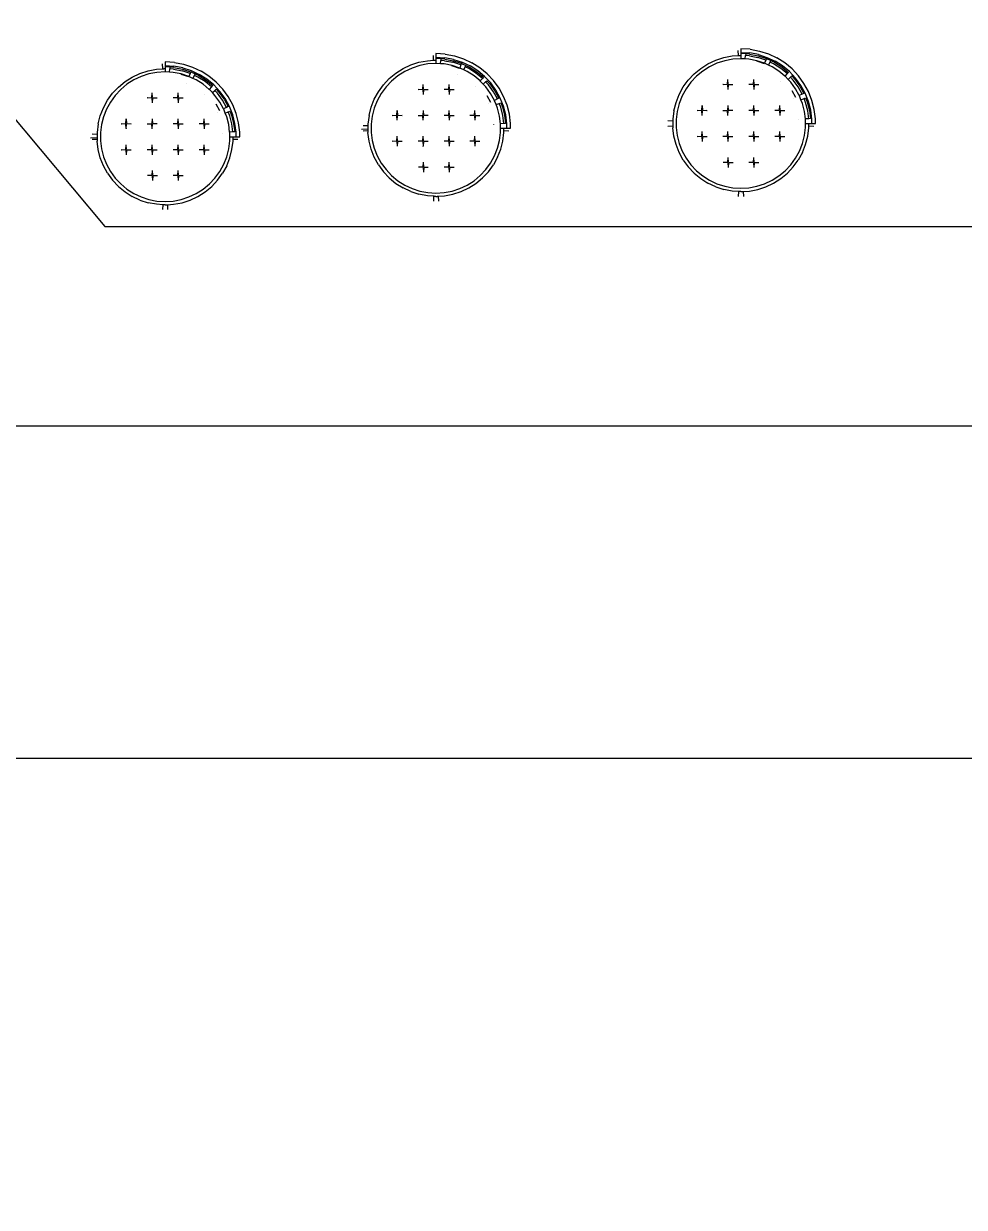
# Model space of a CAD drawing. Header units: millimetres. Extents: x -1966 to 205283, y -140015 to 7000.
# Drawn here: x 41839 to 44670, y -95842 to -92281 of the extents above; entities that cross this region are included whole.
import ezdxf

# ---------------------------------------------------------------- set-up
doc = ezdxf.new("R2010")
doc.units = ezdxf.units.MM
doc.header["$LTSCALE"] = 1000
doc.layers.add('草图平面 01', color=7, linetype='Continuous')

msp = doc.modelspace()

# ---------------------------------------------------------------- hatches: boundary and pattern name
h = msp.add_hatch()
h.set_pattern_fill('ANSI32', color=256)
h.set_pattern_definition([(45, (-49974.1287, -55012.0713), (-3.36759605, 3.36759605), []), (45, (-49971.8836, -55012.0713), (-3.36759605, 3.36759605), [])])
h.paths.add_polyline_path([(42101.7, -88491.4), (35801.7, -88491.4), (35801.7, -91391.4), (36001.7, -91391.4), (36001.7, -90891.4), (36001.7, -88691.4), (42101.7, -88691.4)])
h.paths.add_polyline_path([(35801.7, -94511.6), (35801.7, -94648.8, 0.468176), (39101.7, -99085.9), (40804, -102691.4), (41804, -102691.4), (47201.7, -102691.4), (47201.7, -102591.4), (47201.7, -102491.4), (41025.1, -102491.4), (40929.4, -102491.4), (39301.7, -99091.4), (39301.7, -98091.4), (39101.7, -98091.4), (39101.7, -98885.5, -0.465706), (35992.4, -94711.6), (38101.7, -94711.6), (38101.7, -94511.6), (35995.2, -94511.6), (36001.7, -94011.7), (36001.7, -92291.4), (35801.7, -92291.4)])
h.paths.add_polyline_path([(51051.7, -102491.4), (49201.7, -102491.4), (49201.7, -102691.4), (52001.7, -102691.4), (52001.7, -102291.4), (51801.7, -102291.4), (51801.7, -102491.4)])
h.paths.add_polyline_path([(52001.7, -88491.4), (51601.7, -88491.4), (51601.7, -88691.4), (51801.7, -88691.4), (51801.7, -88891.4), (52001.7, -88891.4)])

# ---------------------------------------------------------------- linework, layer by layer
for p, q in [((43072.5, -92391), (43072, -92376.3)), ((43073.4, -92391), (43074.5, -92390.9)), ((43074.5, -92390.9), (43075.9, -92390.8)), ((43075.9, -92390.8), (43077.5, -92390.7)), ((43077.5, -92390.7), (43079.6, -92390.6)), ((43079.6, -92370.6), (43079.6, -92381.6)), ((43107.8, -92372.4), (43079.6, -92370.6)), ((43079.6, -92381.6), (43079.6, -92385.4)), ((43079.6, -92381.6), (43106.4, -92383.3)), ((43094.2, -92386.4), (43079.6, -92385.4)), ((43079.6, -92385.4), (43079.6, -92390.6)), ((43079.6, -92390.6), (43079.6, -92400.6)), ((43094.2, -92386.4), (43093.9, -92391.5)), ((43106, -92387.1), (43094.2, -92386.4)), ((43106, -92387.1), (43131.9, -92392.1)), ((43132.8, -92388.3), (43106.4, -92383.3)), ((43107.8, -92372.4), (43135.6, -92377.7)), ((43132.8, -92388.3), (43158.4, -92396.6)), ((43135.6, -92377.7), (43162.4, -92386.4)), ((43162.4, -92386.4), (43188, -92398.4)), ((43898.3, -92401.5), (43921.6, -92390.5)), ((43921.6, -92390.5), (43946, -92382.6)), ((43946, -92382.6), (43971.3, -92377.7)), ((43972.6, -92387.7), (43948.5, -92392.2)), ((43971.3, -92377.7), (43989.9, -92376.6)), ((43997, -92386.1), (43972.6, -92387.7)), ((43989.9, -92376.6), (43989.4, -92361.9)), ((43989.9, -92376.6), (43990.1, -92376.6)), ((43990.1, -92376.6), (43990.8, -92376.5)), ((43990.8, -92376.5), (43991.9, -92376.4)), ((43991.9, -92376.4), (43993.3, -92376.4)), ((43993.3, -92376.4), (43994.9, -92376.3)), ((43994.9, -92376.3), (43997, -92376.1)), ((43997, -92356.1), (43997, -92356.3)), ((44025.2, -92357.9), (43997, -92356.1)), ((43997, -92356.3), (43997, -92367.1)), ((43997, -92367.1), (43997, -92371)), ((43997, -92367.1), (44023.9, -92368.8)), ((44011.7, -92371.9), (43997, -92371)), ((43997, -92371), (43997, -92376.1)), ((43997, -92376.1), (43997, -92386.1)), ((44010.6, -92387), (43997, -92386.1)), ((44010.6, -92387), (44011.3, -92377)), ((44021.5, -92387.7), (44010.6, -92387)), ((44011.7, -92371.9), (44011.3, -92377)), ((44022.7, -92377.7), (44011.3, -92377)), ((44023.4, -92372.6), (44011.7, -92371.9)), ((44045.5, -92392.2), (44021.5, -92387.7)), ((44022.7, -92377.7), (44048, -92382.6)), ((44023.4, -92372.6), (44049.3, -92377.6)), ((44050.3, -92373.8), (44023.9, -92368.8)), ((44025.2, -92357.9), (44053, -92363.2)), ((44072.2, -92390.4), (44048, -92382.6)), ((44049.3, -92377.6), (44074, -92385.6)), ((44050.3, -92373.8), (44075.8, -92382.1)), ((44053, -92363.2), (44079.9, -92371.9)), ((44072.2, -92390.4), (44068.5, -92399.7)), ((44074, -92385.6), (44072.2, -92390.4)), ((44074, -92385.6), (44074.4, -92385.7)), ((44074.4, -92385.7), (44087.3, -92391.8)), ((44075.8, -92382.1), (44100.1, -92393.6)), ((44079.9, -92371.9), (44105.4, -92384)), ((44129.3, -92399.1), (44105.4, -92384)), ((42189, -92430.4), (42213.5, -92422.4)), ((42213.5, -92422.4), (42238.8, -92417.6)), ((42238.8, -92417.6), (42257.4, -92416.4)), ((42264.5, -92426), (42240.1, -92427.5)), ((42257.4, -92416.4), (42256.8, -92401.7)), ((42257.4, -92416.4), (42257.6, -92416.4)), ((42257.6, -92416.4), (42258.3, -92416.4)), ((42258.3, -92416.4), (42259.4, -92416.3)), ((42259.4, -92416.3), (42260.8, -92416.2)), ((42260.8, -92416.2), (42262.3, -92416.1)), ((42262.3, -92416.1), (42264.5, -92416)), ((42264.5, -92396), (42264.5, -92407)), ((42292.7, -92397.8), (42264.5, -92396)), ((42264.5, -92407), (42264.5, -92410.8)), ((42264.5, -92407), (42291.3, -92408.6)), ((42279.1, -92411.8), (42264.5, -92410.8)), ((42264.5, -92410.8), (42264.5, -92416)), ((42264.5, -92416), (42264.5, -92426)), ((42278.1, -92426.8), (42264.5, -92426)), ((42278.1, -92426.8), (42278.8, -92416.9)), ((42279.1, -92411.8), (42278.8, -92416.9)), ((42290.2, -92417.6), (42278.8, -92416.9)), ((42290.8, -92412.5), (42279.1, -92411.8)), ((42290.2, -92417.6), (42315.5, -92422.4)), ((42290.8, -92412.5), (42316.8, -92417.4)), ((42317.7, -92413.7), (42291.3, -92408.6)), ((42292.7, -92397.8), (42320.4, -92403.1)), ((42339.6, -92430.3), (42315.5, -92422.4)), ((42316.8, -92417.4), (42341.5, -92425.5)), ((42317.7, -92413.7), (42343.3, -92422)), ((42320.4, -92403.1), (42347.3, -92411.8)), ((42341.5, -92425.5), (42339.6, -92430.3)), ((42341.5, -92425.5), (42341.9, -92425.6)), ((42341.9, -92425.6), (42354.8, -92431.7)), ((42343.3, -92422), (42367.6, -92433.4)), ((42347.3, -92411.8), (42372.9, -92423.8)), ((42396.7, -92439), (42372.9, -92423.8)), ((42959.1, -92429.7), (42980.9, -92415.9)), ((42985.7, -92424.7), (42965, -92437.8)), ((42980.9, -92415.9), (43004.1, -92405)), ((43007.8, -92414.3), (42985.7, -92424.7)), ((43004.1, -92405), (43028.6, -92397)), ((43031.1, -92406.7), (43007.8, -92414.3)), ((43028.6, -92397), (43053.9, -92392.2)), ((43055.2, -92402.1), (43031.1, -92406.7)), ((43053.9, -92392.2), (43072.5, -92391)), ((43079.6, -92400.6), (43055.2, -92402.1)), ((43072.5, -92391), (43072.7, -92391)), ((43072.7, -92391), (43073.4, -92391)), ((43093.2, -92401.4), (43079.6, -92400.6)), ((43093.2, -92401.4), (43093.9, -92391.5)), ((43104.1, -92402.1), (43093.2, -92401.4)), ((43105.3, -92392.2), (43093.9, -92391.5)), ((43128.1, -92406.7), (43104.1, -92402.1)), ((43105.3, -92392.2), (43130.6, -92397)), ((43150.9, -92415.7), (43127.7, -92408.1)), ((43151.1, -92414.2), (43128.1, -92406.7)), ((43154.7, -92404.9), (43130.6, -92397)), ((43131.9, -92392.1), (43156.6, -92400.1)), ((43154.7, -92404.9), (43151.1, -92414.2)), ((43151.4, -92414.3), (43151.1, -92414.2)), ((43163.4, -92419.9), (43151.4, -92414.3)), ((43156.6, -92400.1), (43154.7, -92404.9)), ((43156.6, -92400.1), (43157, -92400.2)), ((43157, -92400.2), (43169.9, -92406.3)), ((43158.4, -92396.6), (43182.7, -92408)), ((43163.4, -92419.9), (43167.7, -92410.9)), ((43173.6, -92424.7), (43163.4, -92419.9)), ((43167.7, -92410.9), (43169.9, -92406.3)), ((43178.4, -92415.9), (43167.7, -92410.9)), ((43169.9, -92406.3), (43180.9, -92411.4)), ((43194.2, -92437.8), (43173.6, -92424.7)), ((43200.1, -92429.7), (43178.4, -92415.9)), ((43180.9, -92411.4), (43203.1, -92425.6)), ((43205.4, -92422.4), (43182.7, -92408)), ((43211.9, -92413.6), (43188, -92398.4)), ((43203.1, -92425.6), (43222.9, -92441.9)), ((43226.1, -92439.6), (43205.4, -92422.4)), ((43233.6, -92431.6), (43211.9, -92413.6)), ((43856.7, -92431.7), (43876.5, -92415.3)), ((43882.4, -92423.4), (43863.5, -92439)), ((43876.5, -92415.3), (43898.3, -92401.5)), ((43903.1, -92410.2), (43882.4, -92423.4)), ((43925.2, -92399.8), (43903.1, -92410.2)), ((43948.5, -92392.2), (43925.2, -92399.8)), ((44068.3, -92401.2), (44045.2, -92393.7)), ((44068.5, -92399.7), (44045.5, -92392.2)), ((44062.1, -92419.4), (44062, -92419.5)), ((44068.8, -92399.8), (44068.5, -92399.7)), ((44080.8, -92405.5), (44068.8, -92399.8)), ((44080.8, -92405.5), (44085.1, -92396.5)), ((44091, -92410.2), (44080.8, -92405.5)), ((44085.1, -92396.5), (44087.3, -92391.8)), ((44095.8, -92401.5), (44085.1, -92396.5)), ((44087.3, -92391.8), (44098.3, -92397)), ((44111.6, -92423.4), (44091, -92410.2)), ((44117.5, -92415.3), (44095.8, -92401.5)), ((44098.3, -92397), (44120.5, -92411.1)), ((44122.8, -92408), (44100.1, -92393.6)), ((44130, -92438.5), (44111.6, -92423.4)), ((44136.8, -92431.2), (44117.5, -92415.3)), ((44120.5, -92411.1), (44140.3, -92427.5)), ((44143.5, -92425.1), (44122.8, -92408)), ((44151.1, -92417.1), (44129.3, -92399.1)), ((44161.9, -92444.7), (44143.5, -92425.1)), ((44170.4, -92437.7), (44151.1, -92417.1)), ((42124.2, -92471.5), (42144, -92455.1)), ((42144, -92455.1), (42165.7, -92441.3)), ((42170.6, -92450.1), (42149.9, -92463.2)), ((42165.7, -92441.3), (42189, -92430.4)), ((42192.7, -92439.7), (42170.6, -92450.1)), ((42216, -92432.1), (42192.7, -92439.7)), ((42240.1, -92427.5), (42216, -92432.1)), ((42288.9, -92427.5), (42278.1, -92426.8)), ((42313, -92432.1), (42288.9, -92427.5)), ((42335.7, -92441), (42312.6, -92433.5)), ((42336, -92439.6), (42313, -92432.1)), ((42329.5, -92459.3), (42329.5, -92459.4)), ((42339.6, -92430.3), (42336, -92439.6)), ((42336.3, -92439.7), (42336, -92439.6)), ((42348.3, -92445.3), (42336.3, -92439.7)), ((42348.3, -92445.3), (42352.6, -92436.3)), ((42358.4, -92450.1), (42348.3, -92445.3)), ((42352.6, -92436.3), (42354.8, -92431.7)), ((42363.3, -92441.3), (42352.6, -92436.3)), ((42354.8, -92431.7), (42365.7, -92436.8)), ((42379.1, -92463.2), (42358.4, -92450.1)), ((42385, -92455.1), (42363.3, -92441.3)), ((42365.7, -92436.8), (42388, -92451)), ((42390.3, -92447.8), (42367.6, -92433.4)), ((42404.3, -92471.1), (42385, -92455.1)), ((42388, -92451), (42407.8, -92467.3)), ((42411, -92465), (42390.3, -92447.8)), ((42418.5, -92457), (42396.7, -92439)), ((42437.9, -92477.6), (42418.5, -92457)), ((42921.7, -92464.9), (42939.3, -92446.2)), ((42946.1, -92453.4), (42929.4, -92471.3)), ((42939.3, -92446.2), (42959.1, -92429.7)), ((42965, -92437.8), (42946.1, -92453.4)), ((43144.7, -92433.9), (43144.6, -92434)), ((43212.6, -92453), (43194.2, -92437.8)), ((43219.4, -92445.7), (43200.1, -92429.7)), ((43219.4, -92445.7), (43212.6, -92453)), ((43213.1, -92453.4), (43212.6, -92453)), ((43221.9, -92462.9), (43213.1, -92453.4)), ((43222.9, -92441.9), (43219.4, -92445.7)), ((43221.9, -92462.9), (43229.2, -92456.1)), ((43244.5, -92459.2), (43226.1, -92439.6)), ((43229.2, -92456.1), (43233, -92452.6)), ((43237.6, -92464.9), (43229.2, -92456.1)), ((43233, -92452.6), (43241.5, -92461.6)), ((43253, -92452.2), (43233.6, -92431.6)), ((43241.5, -92461.6), (43257, -92483)), ((43260.3, -92480.9), (43244.5, -92459.2)), ((43269.6, -92475), (43253, -92452.2)), ((43823.9, -92471.3), (43839.1, -92450.4)), ((43846.8, -92456.8), (43832.4, -92476.6)), ((43839.1, -92450.4), (43856.7, -92431.7)), ((43863.5, -92439), (43846.8, -92456.8)), ((43957.4, -92463.1), (43958.4, -92449.5)), ((43958.4, -92449.5), (43958.4, -92449.1)), ((43959.4, -92463.1), (43958.4, -92449.5)), ((44035.4, -92463.1), (44036.4, -92449.5)), ((44036.4, -92449.5), (44036.4, -92449.1)), ((44037.4, -92463.1), (44036.4, -92449.5)), ((44116.8, -92454.5), (44116.7, -92454.6)), ((44136.8, -92431.2), (44130, -92438.5)), ((44130.5, -92439), (44130, -92438.5)), ((44139.4, -92448.4), (44130.5, -92439)), ((44140.3, -92427.5), (44136.8, -92431.2)), ((44139.4, -92448.4), (44146.7, -92441.6)), ((44147.3, -92456.8), (44139.4, -92448.4)), ((44146.7, -92441.6), (44150.4, -92438.1)), ((44155, -92450.4), (44146.7, -92441.6)), ((44161.7, -92476.6), (44147.3, -92456.8)), ((44150.4, -92438.1), (44158.9, -92447.2)), ((44170.1, -92471.3), (44155, -92450.4)), ((44158.9, -92447.2), (44174.5, -92468.5)), ((44177.7, -92466.4), (44161.9, -92444.7)), ((44187, -92460.6), (44170.4, -92437.7)), ((44200.6, -92485.3), (44187, -92460.6)), ((42091.4, -92511.1), (42106.5, -92490.3)), ((42114.2, -92496.7), (42099.9, -92516.5)), ((42106.5, -92490.3), (42124.2, -92471.5)), ((42131, -92478.8), (42114.2, -92496.7)), ((42149.9, -92463.2), (42131, -92478.8)), ((42224.9, -92503), (42225.9, -92489.3)), ((42225.9, -92489.3), (42225.9, -92489)), ((42226.9, -92503), (42225.9, -92489.3)), ((42302.9, -92503), (42303.9, -92489.3)), ((42303.9, -92489.3), (42303.9, -92489)), ((42304.9, -92503), (42303.9, -92489.3)), ((42397.5, -92478.4), (42379.1, -92463.2)), ((42384.2, -92494.4), (42384.2, -92494.4)), ((42404.3, -92471.1), (42397.5, -92478.4)), ((42398, -92478.8), (42397.5, -92478.4)), ((42406.8, -92488.3), (42398, -92478.8)), ((42407.8, -92467.3), (42404.3, -92471.1)), ((42406.8, -92488.3), (42414.1, -92481.4)), ((42414.7, -92496.7), (42406.8, -92488.3)), ((42429.4, -92484.6), (42411, -92465)), ((42414.1, -92481.4), (42417.9, -92477.9)), ((42422.4, -92490.3), (42414.1, -92481.4)), ((42429.1, -92516.5), (42414.7, -92496.7)), ((42417.9, -92477.9), (42426.4, -92487)), ((42437.6, -92511.1), (42422.4, -92490.3)), ((42426.4, -92487), (42441.9, -92508.4)), ((42445.2, -92506.3), (42429.4, -92484.6)), ((42454.5, -92500.4), (42437.9, -92477.6)), ((42894.1, -92508.3), (42906.5, -92485.7)), ((42915, -92491.1), (42903.2, -92512.6)), ((42906.5, -92485.7), (42921.7, -92464.9)), ((42929.4, -92471.3), (42915, -92491.1)), ((43026.3, -92478.6), (43026, -92478.6)), ((43026.3, -92478.6), (43040, -92477.6)), ((43040, -92479.6), (43026.3, -92478.6)), ((43040, -92477.6), (43041, -92463.9)), ((43040, -92479.6), (43041, -92493.6)), ((43041, -92463.9), (43041, -92463.6)), ((43042, -92477.6), (43041, -92463.9)), ((43042, -92479.6), (43041, -92493.6)), ((43042, -92477.6), (43055.7, -92478.6)), ((43042, -92479.6), (43055.7, -92478.6)), ((43055.7, -92478.6), (43056, -92478.6)), ((43104.3, -92478.6), (43104, -92478.6)), ((43118, -92477.6), (43104.3, -92478.6)), ((43118, -92479.6), (43104.3, -92478.6)), ((43118, -92477.6), (43119, -92463.9)), ((43118, -92479.6), (43119, -92493.2)), ((43119, -92463.9), (43119, -92463.6)), ((43120, -92477.6), (43119, -92463.9)), ((43120, -92479.6), (43119, -92493.2)), ((43119, -92493.2), (43119, -92493.6)), ((43120, -92477.6), (43133.7, -92478.6)), ((43120, -92479.6), (43133.7, -92478.6)), ((43133.7, -92478.6), (43134, -92478.6)), ((43199.4, -92469), (43199.3, -92469)), ((43229.9, -92471.3), (43221.9, -92462.9)), ((43244.3, -92491.1), (43229.9, -92471.3)), ((43244.8, -92517.8), (43233.8, -92497.7)), ((43252.7, -92485.7), (43237.6, -92464.9)), ((43255.6, -92511.7), (43244.3, -92491.1)), ((43264.6, -92507.4), (43252.7, -92485.7)), ((43257, -92483), (43269.2, -92505.2)), ((43273.3, -92504.5), (43260.3, -92480.9)), ((43283.2, -92499.8), (43269.6, -92475)), ((43802.1, -92517.8), (43811.5, -92493.8)), ((43811.5, -92493.8), (43823.9, -92471.3)), ((43832.4, -92476.6), (43820.6, -92498.1)), ((43943.8, -92464.1), (43943.4, -92464.1)), ((43943.8, -92464.1), (43957.4, -92463.1)), ((43957.4, -92465.1), (43943.8, -92464.1)), ((43957.4, -92465.1), (43958.4, -92479.1)), ((43959.4, -92465.1), (43958.4, -92479.1)), ((43959.4, -92463.1), (43973.1, -92464.1)), ((43959.4, -92465.1), (43973.1, -92464.1)), ((43973.1, -92464.1), (43973.4, -92464.1)), ((44021.8, -92464.1), (44021.4, -92464.1)), ((44035.4, -92463.1), (44021.8, -92464.1)), ((44035.4, -92465.1), (44021.8, -92464.1)), ((44035.4, -92465.1), (44036.4, -92478.8)), ((44037.4, -92465.1), (44036.4, -92478.8)), ((44036.4, -92478.8), (44036.4, -92479.1)), ((44037.4, -92463.1), (44051.1, -92464.1)), ((44037.4, -92465.1), (44051.1, -92464.1)), ((44051.1, -92464.1), (44051.4, -92464.1)), ((44162.3, -92503.4), (44151.2, -92483.3)), ((44173, -92497.2), (44161.7, -92476.6)), ((44182, -92492.9), (44170.1, -92471.3)), ((44182, -92492.9), (44173, -92497.2)), ((44173.5, -92498.1), (44173, -92497.2)), ((44174.5, -92468.5), (44186.6, -92490.7)), ((44190.7, -92490), (44177.7, -92466.4)), ((44186.6, -92490.7), (44182, -92492.9)), ((44200.6, -92515), (44190.7, -92490)), ((44211, -92511.6), (44200.6, -92485.3)), ((42079, -92533.7), (42091.4, -92511.1)), ((42099.9, -92516.5), (42088.1, -92538)), ((42211.2, -92504), (42210.9, -92504)), ((42211.2, -92504), (42224.9, -92503)), ((42224.9, -92505), (42211.2, -92504)), ((42224.9, -92505), (42225.9, -92519)), ((42226.9, -92505), (42225.9, -92519)), ((42226.9, -92503), (42240.5, -92504)), ((42226.9, -92505), (42240.5, -92504)), ((42240.5, -92504), (42240.9, -92504)), ((42289.2, -92504), (42288.9, -92504)), ((42302.9, -92503), (42289.2, -92504)), ((42302.9, -92505), (42289.2, -92504)), ((42302.9, -92505), (42303.9, -92518.6)), ((42304.9, -92505), (42303.9, -92518.6)), ((42303.9, -92518.6), (42303.9, -92519)), ((42304.9, -92503), (42318.5, -92504)), ((42304.9, -92505), (42318.5, -92504)), ((42318.5, -92504), (42318.9, -92504)), ((42429.7, -92543.2), (42418.7, -92523.1)), ((42440.4, -92537.1), (42429.1, -92516.5)), ((42449.5, -92532.8), (42437.6, -92511.1)), ((42449.5, -92532.8), (42440.4, -92537.1)), ((42441.9, -92508.4), (42454.1, -92530.5)), ((42458.1, -92529.9), (42445.2, -92506.3)), ((42454.1, -92530.5), (42449.5, -92532.8)), ((42468.1, -92525.2), (42454.5, -92500.4)), ((42468, -92554.8), (42458.1, -92529.9)), ((42478.5, -92551.5), (42468.1, -92525.2)), ((42878.2, -92557.2), (42884.6, -92532.2)), ((42884.6, -92532.2), (42894.1, -92508.3)), ((42903.2, -92512.6), (42894.2, -92535.3)), ((43237.4, -92521.7), (43237.4, -92521.7)), ((43264.6, -92507.4), (43255.6, -92511.7)), ((43256.1, -92512.6), (43255.6, -92511.7)), ((43260.7, -92524.3), (43256.1, -92512.6)), ((43260.7, -92524.3), (43270, -92520.6)), ((43265.1, -92535.3), (43260.7, -92524.3)), ((43269.2, -92505.2), (43264.6, -92507.4)), ((43270, -92520.6), (43274.7, -92518.7)), ((43274.6, -92532.2), (43270, -92520.6)), ((43283.2, -92529.5), (43273.3, -92504.5)), ((43281, -92557.2), (43274.6, -92532.2)), ((43274.7, -92518.7), (43279.5, -92530.7)), ((43279.5, -92530.7), (43286, -92556.2)), ((43293.6, -92526.1), (43283.2, -92499.8)), ((43289.8, -92555.5), (43283.2, -92529.5)), ((43300.6, -92553.4), (43293.6, -92526.1)), ((43795.7, -92542.7), (43802.1, -92517.8)), ((43811.6, -92520.9), (43805.5, -92544.6)), ((43820.6, -92498.1), (43811.6, -92520.9)), ((43879.4, -92541.1), (43880.4, -92527.5)), ((43880.4, -92527.1), (43880.4, -92527.5)), ((43880.4, -92527.5), (43881.4, -92541.1)), ((43958.4, -92527.5), (43957.4, -92541.1)), ((43958.4, -92527.5), (43958.4, -92527.1)), ((43958.4, -92527.5), (43959.4, -92541.1)), ((44035.4, -92541.1), (44036.4, -92527.5)), ((44036.4, -92527.5), (44036.4, -92527.1)), ((44037.4, -92541.1), (44036.4, -92527.5)), ((44113.4, -92541.1), (44114.4, -92527.5)), ((44114.4, -92527.5), (44114.4, -92527.1)), ((44115.4, -92541.1), (44114.4, -92527.5)), ((44154.8, -92507.2), (44154.8, -92507.2)), ((44178.1, -92509.8), (44173.5, -92498.1)), ((44178.1, -92509.8), (44187.4, -92506.1)), ((44182.5, -92520.9), (44178.1, -92509.8)), ((44188.6, -92544.6), (44182.5, -92520.9)), ((44187.4, -92506.1), (44192.2, -92504.3)), ((44192, -92517.8), (44187.4, -92506.1)), ((44198.4, -92542.7), (44192, -92517.8)), ((44192.2, -92504.3), (44196.9, -92516.2)), ((44196.9, -92516.2), (44203.4, -92541.7)), ((44207.3, -92541), (44200.6, -92515)), ((44218, -92539), (44211, -92511.6)), ((42063.1, -92582.6), (42069.5, -92557.6)), ((42069.5, -92557.6), (42079, -92533.7)), ((42079, -92560.7), (42072.9, -92584.4)), ((42088.1, -92538), (42079, -92560.7)), ((42146.9, -92581), (42147.9, -92567.3)), ((42147.9, -92567), (42147.9, -92567.3)), ((42147.9, -92567.3), (42148.9, -92581)), ((42225.9, -92567.3), (42224.9, -92581)), ((42225.9, -92567.3), (42225.9, -92567)), ((42225.9, -92567.3), (42226.9, -92581)), ((42302.9, -92581), (42303.9, -92567.3)), ((42303.9, -92567.3), (42303.9, -92567)), ((42304.9, -92581), (42303.9, -92567.3)), ((42380.9, -92581), (42381.9, -92567.3)), ((42381.9, -92567.3), (42381.9, -92567)), ((42382.9, -92581), (42381.9, -92567.3)), ((42422.3, -92547), (42422.2, -92547.1)), ((42440.9, -92538), (42440.4, -92537.1)), ((42445.6, -92549.7), (42440.9, -92538)), ((42445.6, -92549.7), (42454.9, -92546)), ((42450, -92560.7), (42445.6, -92549.7)), ((42456, -92584.4), (42450, -92560.7)), ((42454.9, -92546), (42459.6, -92544.1)), ((42459.5, -92557.6), (42454.9, -92546)), ((42465.9, -92582.6), (42459.5, -92557.6)), ((42459.6, -92544.1), (42464.4, -92556)), ((42464.4, -92556), (42470.9, -92581.6)), ((42474.7, -92580.9), (42468, -92554.8)), ((42485.5, -92578.8), (42478.5, -92551.5)), ((42878.2, -92557.2), (42875, -92582.7)), ((42888.1, -92559.1), (42885, -92583.3)), ((42894.2, -92535.3), (42888.1, -92559.1)), ((42948, -92556.6), (42948.3, -92556.6)), ((42948.3, -92556.6), (42962, -92555.6)), ((42962, -92557.6), (42948.3, -92556.6)), ((42962, -92555.6), (42963, -92541.9)), ((42963, -92571.2), (42962, -92557.6)), ((42963, -92541.6), (42963, -92541.9)), ((42963, -92541.9), (42964, -92555.6)), ((42963, -92571.2), (42964, -92557.6)), ((42964, -92555.6), (42977.7, -92556.6)), ((42977.7, -92556.6), (42964, -92557.6)), ((42977.7, -92556.6), (42978, -92556.6)), ((43026, -92556.6), (43026.3, -92556.6)), ((43026.3, -92556.6), (43040, -92555.6)), ((43026.3, -92556.6), (43040, -92557.6)), ((43041, -92541.9), (43040, -92555.6)), ((43041, -92571.2), (43040, -92557.6)), ((43041, -92541.9), (43041, -92541.6)), ((43041, -92541.9), (43042, -92555.6)), ((43041, -92571.2), (43042, -92557.6)), ((43055.7, -92556.6), (43042, -92555.6)), ((43055.7, -92556.6), (43042, -92557.6)), ((43056, -92556.6), (43055.7, -92556.6)), ((43104.3, -92556.6), (43104, -92556.6)), ((43118, -92555.6), (43104.3, -92556.6)), ((43118, -92557.6), (43104.3, -92556.6)), ((43118, -92555.6), (43119, -92541.9)), ((43118, -92557.6), (43119, -92571.2)), ((43119, -92541.9), (43119, -92541.6)), ((43120, -92555.6), (43119, -92541.9)), ((43120, -92557.6), (43119, -92571.2)), ((43120, -92555.6), (43133.7, -92556.6)), ((43120, -92557.6), (43133.7, -92556.6)), ((43133.7, -92556.6), (43134, -92556.6)), ((43182.3, -92556.6), (43182, -92556.6)), ((43196, -92555.6), (43182.3, -92556.6)), ((43196, -92557.6), (43182.3, -92556.6)), ((43196, -92555.6), (43197, -92541.9)), ((43196, -92557.6), (43197, -92571.2)), ((43197, -92541.9), (43197, -92541.6)), ((43198, -92555.6), (43197, -92541.9)), ((43198, -92557.6), (43197, -92571.2)), ((43198, -92555.6), (43211.7, -92556.6)), ((43198, -92557.6), (43211.7, -92556.6)), ((43211.7, -92556.6), (43212, -92556.6)), ((43271.2, -92559.1), (43265.1, -92535.3)), ((43274.1, -92582), (43271.2, -92559.1)), ((43284, -92581.3), (43281, -92557.2)), ((43286, -92556.2), (43289.2, -92580.9)), ((43293.2, -92582.2), (43289.8, -92555.5)), ((43304.2, -92581.5), (43300.6, -92553.4)), ((43795.7, -92542.7), (43792.4, -92568.2)), ((43792.4, -92568.2), (43792.4, -92574)), ((43805.5, -92544.6), (43802.4, -92568.9)), ((43802.4, -92568.9), (43802.4, -92593.4)), ((43865.4, -92542.1), (43865.8, -92542.1)), ((43865.8, -92542.1), (43879.4, -92541.1)), ((43879.4, -92543.1), (43865.8, -92542.1)), ((43880.4, -92556.8), (43879.4, -92543.1)), ((43880.4, -92556.8), (43881.4, -92543.1)), ((43880.4, -92556.8), (43880.4, -92557.1)), ((43881.4, -92541.1), (43895.1, -92542.1)), ((43895.1, -92542.1), (43881.4, -92543.1)), ((43895.1, -92542.1), (43895.4, -92542.1)), ((43943.4, -92542.1), (43943.8, -92542.1)), ((43943.8, -92542.1), (43957.4, -92541.1)), ((43943.8, -92542.1), (43957.4, -92543.1)), ((43958.4, -92556.8), (43957.4, -92543.1)), ((43958.4, -92556.8), (43959.4, -92543.1)), ((43958.4, -92557.1), (43958.4, -92556.8)), ((43973.1, -92542.1), (43959.4, -92541.1)), ((43973.1, -92542.1), (43959.4, -92543.1)), ((43973.4, -92542.1), (43973.1, -92542.1)), ((44021.8, -92542.1), (44021.4, -92542.1)), ((44035.4, -92541.1), (44021.8, -92542.1)), ((44035.4, -92543.1), (44021.8, -92542.1)), ((44035.4, -92543.1), (44036.4, -92556.8)), ((44037.4, -92543.1), (44036.4, -92556.8)), ((44036.4, -92556.8), (44036.4, -92557.1)), ((44037.4, -92541.1), (44051.1, -92542.1)), ((44037.4, -92543.1), (44051.1, -92542.1)), ((44051.1, -92542.1), (44051.4, -92542.1)), ((44099.8, -92542.1), (44099.4, -92542.1)), ((44113.4, -92541.1), (44099.8, -92542.1)), ((44113.4, -92543.1), (44099.8, -92542.1)), ((44113.4, -92543.1), (44114.4, -92556.8)), ((44115.4, -92543.1), (44114.4, -92556.8)), ((44114.4, -92556.8), (44114.4, -92557.1)), ((44115.4, -92541.1), (44129.1, -92542.1)), ((44115.4, -92543.1), (44129.1, -92542.1)), ((44129.1, -92542.1), (44129.4, -92542.1)), ((44191.5, -92567.5), (44188.6, -92544.6)), ((44201.4, -92566.8), (44191.5, -92567.5)), ((44191.6, -92568.9), (44191.5, -92567.5)), ((44191.6, -92581.1), (44191.6, -92568.9)), ((44201.4, -92566.8), (44198.4, -92542.7)), ((44206.6, -92566.5), (44201.4, -92566.8)), ((44203.4, -92541.7), (44206.6, -92566.5)), ((44210.6, -92567.7), (44207.3, -92541)), ((44210.6, -92581.1), (44210.6, -92567.7)), ((44221.6, -92567), (44218, -92539)), ((44221.6, -92581.1), (44221.6, -92567)), ((42063.1, -92582.6), (42059.9, -92608.1)), ((42072.9, -92584.4), (42069.9, -92608.7)), ((42132.9, -92582), (42133.2, -92582)), ((42133.2, -92582), (42146.9, -92581)), ((42146.9, -92583), (42133.2, -92582)), ((42147.9, -92596.6), (42146.9, -92583)), ((42147.9, -92596.6), (42148.9, -92583)), ((42147.9, -92596.6), (42147.9, -92597)), ((42148.9, -92581), (42162.5, -92582)), ((42162.5, -92582), (42148.9, -92583)), ((42162.5, -92582), (42162.9, -92582)), ((42210.9, -92582), (42211.2, -92582)), ((42211.2, -92582), (42224.9, -92581)), ((42211.2, -92582), (42224.9, -92583)), ((42225.9, -92596.6), (42224.9, -92583)), ((42225.9, -92596.6), (42226.9, -92583)), ((42225.9, -92597), (42225.9, -92596.6)), ((42240.5, -92582), (42226.9, -92581)), ((42240.5, -92582), (42226.9, -92583)), ((42240.9, -92582), (42240.5, -92582)), ((42289.2, -92582), (42288.9, -92582)), ((42302.9, -92581), (42289.2, -92582)), ((42302.9, -92583), (42289.2, -92582)), ((42302.9, -92583), (42303.9, -92596.6)), ((42304.9, -92583), (42303.9, -92596.6)), ((42303.9, -92596.6), (42303.9, -92597)), ((42304.9, -92581), (42318.5, -92582)), ((42304.9, -92583), (42318.5, -92582)), ((42318.5, -92582), (42318.9, -92582)), ((42367.2, -92582), (42366.9, -92582)), ((42380.9, -92581), (42367.2, -92582)), ((42380.9, -92583), (42367.2, -92582)), ((42380.9, -92583), (42381.9, -92596.6)), ((42382.9, -92583), (42381.9, -92596.6)), ((42381.9, -92596.6), (42381.9, -92597)), ((42382.9, -92581), (42396.5, -92582)), ((42382.9, -92583), (42396.5, -92582)), ((42396.5, -92582), (42396.9, -92582)), ((42458.9, -92607.4), (42456, -92584.4)), ((42468.9, -92606.7), (42465.9, -92582.6)), ((42470.9, -92581.6), (42474, -92606.3)), ((42478.1, -92607.5), (42474.7, -92580.9)), ((42489.1, -92606.9), (42485.5, -92578.8)), ((42855.2, -92598.4), (42875, -92597.7)), ((42875, -92588.4), (42860.3, -92587.9)), ((42860.3, -92603.2), (42875, -92602.7)), ((42875, -92582.7), (42875, -92588.4)), ((42875, -92588.4), (42875, -92588.7)), ((42875, -92588.7), (42875, -92589.4)), ((42875, -92589.4), (42875, -92590.5)), ((42875, -92590.5), (42875, -92591.9)), ((42875, -92591.9), (42875, -92593.4)), ((42875, -92593.4), (42875, -92597.7)), ((42875, -92597.7), (42875, -92599.3)), ((42875, -92599.3), (42875, -92600.7)), ((42875, -92600.7), (42875, -92601.8)), ((42875, -92601.8), (42875, -92602.5)), ((42875, -92602.5), (42875, -92602.7)), ((42875, -92602.7), (42875, -92608.5)), ((42885, -92583.3), (42885, -92607.8)), ((42963, -92571.2), (42963, -92571.6)), ((43041, -92571.6), (43041, -92571.2)), ((43119, -92571.2), (43119, -92571.6)), ((43197, -92571.2), (43197, -92571.6)), ((43253.5, -92584.7), (43253.5, -92584.6)), ((43284, -92581.3), (43274.1, -92582)), ((43274.2, -92583.3), (43274.1, -92582)), ((43274.2, -92595.6), (43274.2, -92583.3)), ((43274.2, -92595.6), (43284.2, -92595.6)), ((43274.2, -92607.8), (43274.2, -92595.6)), ((43289.2, -92580.9), (43284, -92581.3)), ((43284.2, -92595.6), (43293.2, -92595.6)), ((43284.2, -92597.7), (43284.2, -92595.6)), ((43284.2, -92599.3), (43284.2, -92597.7)), ((43284.2, -92600.7), (43284.2, -92599.3)), ((43284.2, -92601.8), (43284.2, -92600.7)), ((43284.2, -92602.5), (43284.2, -92601.8)), ((43284.2, -92602.7), (43284.2, -92602.5)), ((43284.2, -92608.5), (43284.2, -92602.7)), ((43284.2, -92602.7), (43298.9, -92603.2)), ((43293.2, -92595.6), (43293.2, -92582.2)), ((43293.2, -92595.6), (43304, -92595.6)), ((43304, -92595.6), (43304.2, -92595.6)), ((43304.2, -92595.6), (43304.2, -92581.5)), ((43792.4, -92574), (43777.7, -92573.5)), ((43777.7, -92588.8), (43792.4, -92588.3)), ((43792.4, -92574), (43792.4, -92574.2)), ((43792.4, -92574.2), (43792.4, -92574.9)), ((43792.4, -92574.9), (43792.4, -92576)), ((43792.4, -92576), (43792.4, -92577.4)), ((43792.4, -92577.4), (43792.4, -92579)), ((43792.4, -92579), (43792.4, -92583.3)), ((43792.4, -92583.3), (43792.4, -92584.8)), ((43792.4, -92584.8), (43792.4, -92586.2)), ((43792.4, -92586.2), (43792.4, -92587.3)), ((43792.4, -92587.3), (43792.4, -92588)), ((43792.4, -92588), (43792.4, -92588.3)), ((43792.4, -92588.3), (43792.4, -92594)), ((43795.7, -92619.5), (43792.4, -92594)), ((43802.4, -92593.4), (43805.5, -92617.7)), ((44170.9, -92570.2), (44170.9, -92570.1)), ((44188.6, -92617.7), (44191.6, -92593.4)), ((44191.6, -92581.1), (44201.6, -92581.1)), ((44191.6, -92593.4), (44191.6, -92581.1)), ((44198.4, -92619.5), (44201.6, -92594)), ((44201.6, -92581.1), (44210.6, -92581.1)), ((44201.6, -92583.3), (44201.6, -92581.1)), ((44201.6, -92584.8), (44201.6, -92583.3)), ((44201.6, -92586.2), (44201.6, -92584.8)), ((44201.6, -92587.3), (44201.6, -92586.2)), ((44201.6, -92588), (44201.6, -92587.3)), ((44201.6, -92588.3), (44201.6, -92588)), ((44201.6, -92594), (44201.6, -92588.3)), ((44201.6, -92588.3), (44216.3, -92588.8)), ((44210.6, -92581.1), (44221.4, -92581.1)), ((44221.4, -92581.1), (44221.6, -92581.1)), ((42040.1, -92623.8), (42059.9, -92623.1)), ((42059.9, -92613.8), (42045.2, -92613.3)), ((42045.2, -92628.6), (42059.9, -92628.1)), ((42059.9, -92608.1), (42059.9, -92613.8)), ((42059.9, -92613.8), (42059.9, -92614.1)), ((42059.9, -92614.1), (42059.9, -92614.8)), ((42059.9, -92614.8), (42059.9, -92615.9)), ((42059.9, -92615.9), (42059.9, -92617.3)), ((42059.9, -92617.3), (42059.9, -92618.8)), ((42059.9, -92618.8), (42059.9, -92623.1)), ((42059.9, -92623.1), (42059.9, -92624.7)), ((42059.9, -92624.7), (42059.9, -92626.1)), ((42059.9, -92626.1), (42059.9, -92627.2)), ((42059.9, -92627.2), (42059.9, -92627.9)), ((42059.9, -92627.9), (42059.9, -92628.1)), ((42059.9, -92628.1), (42059.9, -92633.9)), ((42063.1, -92659.4), (42059.9, -92633.9)), ((42069.9, -92608.7), (42069.9, -92633.2)), ((42069.9, -92633.2), (42072.9, -92657.5)), ((42438.4, -92610), (42438.4, -92610)), ((42456, -92657.5), (42459.1, -92633.2)), ((42468.9, -92606.7), (42458.9, -92607.4)), ((42459.1, -92608.7), (42458.9, -92607.4)), ((42459.1, -92621), (42459.1, -92608.7)), ((42459.1, -92621), (42469.1, -92621)), ((42459.1, -92633.2), (42459.1, -92621)), ((42465.9, -92659.4), (42469.1, -92633.9)), ((42474, -92606.3), (42468.9, -92606.7)), ((42469.1, -92621), (42478.1, -92621)), ((42469.1, -92623.1), (42469.1, -92621)), ((42469.1, -92624.7), (42469.1, -92623.1)), ((42469.1, -92626.1), (42469.1, -92624.7)), ((42469.1, -92627.2), (42469.1, -92626.1)), ((42469.1, -92627.9), (42469.1, -92627.2)), ((42469.1, -92628.1), (42469.1, -92627.9)), ((42469.1, -92633.9), (42469.1, -92628.1)), ((42469.1, -92628.1), (42483.8, -92628.6)), ((42478.1, -92621), (42478.1, -92607.5)), ((42478.1, -92621), (42488.9, -92621)), ((42488.9, -92621), (42489.1, -92621)), ((42489.1, -92621), (42489.1, -92606.9)), ((42878.2, -92634), (42875, -92608.5)), ((42884.6, -92658.9), (42878.2, -92634)), ((42885, -92607.8), (42888.1, -92632.1)), ((42888.1, -92632.1), (42894.2, -92655.8)), ((42948, -92634.6), (42948.3, -92634.6)), ((42948.3, -92634.6), (42962, -92633.6)), ((42962, -92635.6), (42948.3, -92634.6)), ((42962, -92633.6), (42963, -92619.9)), ((42962, -92635.6), (42963, -92649.2)), ((42963, -92619.9), (42963, -92619.6)), ((42964, -92633.6), (42963, -92619.9)), ((42964, -92635.6), (42963, -92649.2)), ((42964, -92633.6), (42977.7, -92634.6)), ((42964, -92635.6), (42977.7, -92634.6)), ((42977.7, -92634.6), (42978, -92634.6)), ((43025.7, -92634.6), (43026, -92634.6)), ((43026.3, -92634.6), (43026, -92634.6)), ((43040, -92633.6), (43026.3, -92634.6)), ((43040, -92635.6), (43026.3, -92634.6)), ((43040, -92633.6), (43041, -92619.9)), ((43040, -92635.6), (43041, -92649.2)), ((43041, -92619.9), (43041, -92619.6)), ((43042, -92633.6), (43041, -92619.9)), ((43042, -92635.6), (43041, -92649.2)), ((43042, -92633.6), (43055.7, -92634.6)), ((43042, -92635.6), (43055.7, -92634.6)), ((43055.7, -92634.6), (43056, -92634.6)), ((43104.3, -92634.6), (43104, -92634.6)), ((43118, -92633.6), (43104.3, -92634.6)), ((43118, -92635.6), (43104.3, -92634.6)), ((43118, -92633.6), (43119, -92619.9)), ((43118, -92635.6), (43119, -92649.2)), ((43119, -92619.9), (43119, -92619.6)), ((43120, -92633.6), (43119, -92619.9)), ((43120, -92635.6), (43119, -92649.2)), ((43120, -92633.6), (43133.7, -92634.6)), ((43120, -92635.6), (43133.7, -92634.6)), ((43133.7, -92634.6), (43134, -92634.6)), ((43182.3, -92634.6), (43182, -92634.6)), ((43196, -92633.6), (43182.3, -92634.6)), ((43196, -92635.6), (43182.3, -92634.6)), ((43196, -92633.6), (43197, -92619.9)), ((43196, -92635.6), (43197, -92649.2)), ((43197, -92619.9), (43197, -92619.6)), ((43198, -92633.6), (43197, -92619.9)), ((43198, -92635.6), (43197, -92649.2)), ((43198, -92633.6), (43211.7, -92634.6)), ((43198, -92635.6), (43211.7, -92634.6)), ((43211.7, -92634.6), (43212, -92634.6)), ((43265.1, -92655.8), (43271.2, -92632.1)), ((43271.2, -92632.1), (43274.2, -92607.8)), ((43274.6, -92658.9), (43281, -92634)), ((43281, -92634), (43284.2, -92608.5)), ((43802.1, -92644.5), (43795.7, -92619.5)), ((43805.5, -92617.7), (43811.6, -92641.4)), ((43865.4, -92620.1), (43865.8, -92620.1)), ((43865.8, -92620.1), (43879.4, -92619.1)), ((43879.4, -92621.1), (43865.8, -92620.1)), ((43879.4, -92619.1), (43880.4, -92605.5)), ((43879.4, -92621.1), (43880.4, -92634.8)), ((43880.4, -92605.5), (43880.4, -92605.1)), ((43881.4, -92619.1), (43880.4, -92605.5)), ((43881.4, -92621.1), (43880.4, -92634.8)), ((43880.4, -92634.8), (43880.4, -92635.1)), ((43881.4, -92619.1), (43895.1, -92620.1)), ((43881.4, -92621.1), (43895.1, -92620.1)), ((43895.1, -92620.1), (43895.4, -92620.1)), ((43943.1, -92620.1), (43943.4, -92620.1)), ((43943.8, -92620.1), (43943.4, -92620.1)), ((43957.4, -92619.1), (43943.8, -92620.1)), ((43957.4, -92621.1), (43943.8, -92620.1)), ((43957.4, -92619.1), (43958.4, -92605.5)), ((43957.4, -92621.1), (43958.4, -92634.8)), ((43958.4, -92605.5), (43958.4, -92605.1)), ((43959.4, -92619.1), (43958.4, -92605.5)), ((43959.4, -92621.1), (43958.4, -92634.8)), ((43958.4, -92634.8), (43958.4, -92635.1)), ((43958.4, -92635.5), (43958.4, -92635.1)), ((43959.4, -92619.1), (43973.1, -92620.1)), ((43959.4, -92621.1), (43973.1, -92620.1)), ((43973.1, -92620.1), (43973.4, -92620.1)), ((44021.8, -92620.1), (44021.4, -92620.1)), ((44035.4, -92619.1), (44021.8, -92620.1)), ((44035.4, -92621.1), (44021.8, -92620.1)), ((44035.4, -92619.1), (44036.4, -92605.5)), ((44035.4, -92621.1), (44036.4, -92634.8)), ((44036.4, -92605.5), (44036.4, -92605.1)), ((44037.4, -92619.1), (44036.4, -92605.5)), ((44037.4, -92621.1), (44036.4, -92634.8)), ((44036.4, -92634.8), (44036.4, -92635.1)), ((44037.4, -92619.1), (44051.1, -92620.1)), ((44037.4, -92621.1), (44051.1, -92620.1)), ((44051.1, -92620.1), (44051.4, -92620.1)), ((44099.8, -92620.1), (44099.4, -92620.1)), ((44113.4, -92619.1), (44099.8, -92620.1)), ((44113.4, -92621.1), (44099.8, -92620.1)), ((44113.4, -92619.1), (44114.4, -92605.5)), ((44113.4, -92621.1), (44114.4, -92634.8)), ((44114.4, -92605.5), (44114.4, -92605.1)), ((44115.4, -92619.1), (44114.4, -92605.5)), ((44115.4, -92621.1), (44114.4, -92634.8)), ((44114.4, -92634.8), (44114.4, -92635.1)), ((44115.4, -92619.1), (44129.1, -92620.1)), ((44115.4, -92621.1), (44129.1, -92620.1)), ((44129.1, -92620.1), (44129.4, -92620.1)), ((44182.5, -92641.4), (44188.6, -92617.7)), ((44192, -92644.5), (44198.4, -92619.5)), ((42069.5, -92684.3), (42063.1, -92659.4)), ((42072.9, -92657.5), (42079, -92681.2)), ((42132.9, -92660), (42133.2, -92660)), ((42133.2, -92660), (42146.9, -92659)), ((42146.9, -92661), (42133.2, -92660)), ((42146.9, -92659), (42147.9, -92645.3)), ((42146.9, -92661), (42147.9, -92674.6)), ((42147.9, -92645.3), (42147.9, -92645)), ((42148.9, -92659), (42147.9, -92645.3)), ((42148.9, -92661), (42147.9, -92674.6)), ((42147.9, -92674.6), (42147.9, -92675)), ((42148.9, -92659), (42162.5, -92660)), ((42148.9, -92661), (42162.5, -92660)), ((42162.5, -92660), (42162.9, -92660)), ((42210.5, -92660), (42210.9, -92660)), ((42211.2, -92660), (42210.9, -92660)), ((42224.9, -92659), (42211.2, -92660)), ((42224.9, -92661), (42211.2, -92660)), ((42224.9, -92659), (42225.9, -92645.3)), ((42224.9, -92661), (42225.9, -92674.6)), ((42225.9, -92645.3), (42225.9, -92645)), ((42226.9, -92659), (42225.9, -92645.3)), ((42226.9, -92661), (42225.9, -92674.6)), ((42225.9, -92674.6), (42225.9, -92675)), ((42225.9, -92675.3), (42225.9, -92675)), ((42226.9, -92659), (42240.5, -92660)), ((42226.9, -92661), (42240.5, -92660)), ((42240.5, -92660), (42240.9, -92660)), ((42289.2, -92660), (42288.9, -92660)), ((42302.9, -92659), (42289.2, -92660)), ((42302.9, -92661), (42289.2, -92660)), ((42302.9, -92659), (42303.9, -92645.3)), ((42302.9, -92661), (42303.9, -92674.6)), ((42303.9, -92645.3), (42303.9, -92645)), ((42304.9, -92659), (42303.9, -92645.3)), ((42304.9, -92661), (42303.9, -92674.6)), ((42303.9, -92674.6), (42303.9, -92675)), ((42304.9, -92659), (42318.5, -92660)), ((42304.9, -92661), (42318.5, -92660)), ((42318.5, -92660), (42318.9, -92660)), ((42367.2, -92660), (42366.9, -92660)), ((42380.9, -92659), (42367.2, -92660)), ((42380.9, -92661), (42367.2, -92660)), ((42380.9, -92659), (42381.9, -92645.3)), ((42380.9, -92661), (42381.9, -92674.6)), ((42381.9, -92645.3), (42381.9, -92645)), ((42382.9, -92659), (42381.9, -92645.3)), ((42382.9, -92661), (42381.9, -92674.6)), ((42381.9, -92674.6), (42381.9, -92675)), ((42382.9, -92659), (42396.5, -92660)), ((42382.9, -92661), (42396.5, -92660)), ((42396.5, -92660), (42396.9, -92660)), ((42450, -92681.2), (42456, -92657.5)), ((42459.5, -92684.3), (42465.9, -92659.4)), ((42894.1, -92682.9), (42884.6, -92658.9)), ((42894.2, -92655.8), (42903.2, -92678.6)), ((42963, -92649.2), (42963, -92649.6)), ((43041, -92649.2), (43041, -92649.6)), ((43041, -92649.9), (43041, -92649.6)), ((43119, -92649.2), (43119, -92649.6)), ((43197, -92649.2), (43197, -92649.6)), ((43256.1, -92678.6), (43265.1, -92655.8)), ((43265.1, -92682.9), (43274.6, -92658.9)), ((43811.5, -92668.4), (43802.1, -92644.5)), ((43823.9, -92691), (43811.5, -92668.4)), ((43811.6, -92641.4), (43820.6, -92664.1)), ((43820.6, -92664.1), (43832.4, -92685.6)), ((44161.7, -92685.6), (44173.5, -92664.1)), ((44182.5, -92668.4), (44170.1, -92691)), ((44173.5, -92664.1), (44182.5, -92641.4)), ((44182.5, -92668.4), (44192, -92644.5)), ((42079, -92708.3), (42069.5, -92684.3)), ((42079, -92681.2), (42088.1, -92704)), ((42091.4, -92730.8), (42079, -92708.3)), ((42088.1, -92704), (42099.9, -92725.5)), ((42429.1, -92725.5), (42440.9, -92704)), ((42450, -92708.3), (42437.6, -92730.8)), ((42440.9, -92704), (42450, -92681.2)), ((42450, -92708.3), (42459.5, -92684.3)), ((42906.5, -92705.4), (42894.1, -92682.9)), ((42903.2, -92678.6), (42915, -92700.1)), ((42906.5, -92705.4), (42921.7, -92726.3)), ((42915, -92700.1), (42929.4, -92719.9)), ((43040.7, -92711.6), (43041.7, -92697.9)), ((43041.7, -92697.9), (43041.7, -92697.6)), ((43042.7, -92711.6), (43041.7, -92697.9)), ((43118, -92711.6), (43119, -92697.9)), ((43119, -92697.9), (43119, -92697.6)), ((43120, -92711.6), (43119, -92697.9)), ((43229.9, -92719.9), (43244.3, -92700.1)), ((43237.6, -92726.3), (43252.7, -92705.4)), ((43244.3, -92700.1), (43256.1, -92678.6)), ((43265.1, -92682.9), (43252.7, -92705.4)), ((43823.9, -92691), (43839.1, -92711.8)), ((43832.4, -92685.6), (43846.8, -92705.4)), ((43846.8, -92705.4), (43863.5, -92723.3)), ((43944.5, -92698.1), (43944.1, -92698.1)), ((43958.1, -92697.1), (43944.5, -92698.1)), ((43958.1, -92699.1), (43944.5, -92698.1)), ((43958.1, -92697.1), (43959.1, -92683.5)), ((43958.1, -92699.1), (43959.1, -92712.8)), ((43959.1, -92683.5), (43959.1, -92683.1)), ((43960.1, -92697.1), (43959.1, -92683.5)), ((43960.1, -92699.1), (43959.1, -92712.8)), ((43960.1, -92697.1), (43973.8, -92698.1)), ((43960.1, -92699.1), (43973.8, -92698.1)), ((43973.8, -92698.1), (43974.1, -92698.1)), ((44021.8, -92698.1), (44021.4, -92698.1)), ((44035.4, -92697.1), (44021.8, -92698.1)), ((44035.4, -92699.1), (44021.8, -92698.1)), ((44035.4, -92697.1), (44036.4, -92683.5)), ((44035.4, -92699.1), (44036.4, -92712.8)), ((44036.4, -92683.5), (44036.4, -92683.1)), ((44037.4, -92697.1), (44036.4, -92683.5)), ((44037.4, -92699.1), (44036.4, -92712.8)), ((44037.4, -92697.1), (44051.1, -92698.1)), ((44037.4, -92699.1), (44051.1, -92698.1)), ((44051.1, -92698.1), (44051.4, -92698.1)), ((44130.5, -92723.3), (44147.3, -92705.4)), ((44147.3, -92705.4), (44161.7, -92685.6)), ((44155, -92711.8), (44170.1, -92691)), ((42091.4, -92730.8), (42106.5, -92751.7)), ((42099.9, -92725.5), (42114.2, -92745.3)), ((42114.2, -92745.3), (42131, -92763.1)), ((42211.9, -92738), (42211.6, -92738)), ((42225.6, -92737), (42211.9, -92738)), ((42225.6, -92739), (42211.9, -92738)), ((42225.6, -92737), (42226.6, -92723.3)), ((42225.6, -92739), (42226.6, -92752.6)), ((42226.6, -92723.3), (42226.6, -92723)), ((42227.6, -92737), (42226.6, -92723.3)), ((42227.6, -92739), (42226.6, -92752.6)), ((42227.6, -92737), (42241.2, -92738)), ((42227.6, -92739), (42241.2, -92738)), ((42241.2, -92738), (42241.6, -92738)), ((42289.2, -92738), (42288.9, -92738)), ((42302.9, -92737), (42289.2, -92738)), ((42302.9, -92739), (42289.2, -92738)), ((42302.9, -92737), (42303.9, -92723.3)), ((42302.9, -92739), (42303.9, -92752.6)), ((42303.9, -92723.3), (42303.9, -92723)), ((42304.9, -92737), (42303.9, -92723.3)), ((42304.9, -92739), (42303.9, -92752.6)), ((42304.9, -92737), (42318.5, -92738)), ((42304.9, -92739), (42318.5, -92738)), ((42318.5, -92738), (42318.9, -92738)), ((42398, -92763.1), (42414.7, -92745.3)), ((42414.7, -92745.3), (42429.1, -92725.5)), ((42422.4, -92751.7), (42437.6, -92730.8)), ((42939.3, -92745), (42921.7, -92726.3)), ((42929.4, -92719.9), (42946.1, -92737.7)), ((42939.3, -92745), (42959.1, -92761.4)), ((42946.1, -92737.7), (42965, -92753.3)), ((43027.1, -92712.6), (43026.7, -92712.6)), ((43040.7, -92711.6), (43027.1, -92712.6)), ((43040.7, -92713.6), (43027.1, -92712.6)), ((43040.7, -92713.6), (43041.7, -92727.2)), ((43042.7, -92713.6), (43041.7, -92727.2)), ((43041.7, -92727.2), (43041.7, -92727.6)), ((43042.7, -92711.6), (43056.4, -92712.6)), ((43042.7, -92713.6), (43056.4, -92712.6)), ((43056.4, -92712.6), (43056.7, -92712.6)), ((43104.3, -92712.6), (43104, -92712.6)), ((43118, -92711.6), (43104.3, -92712.6)), ((43118, -92713.6), (43104.3, -92712.6)), ((43118, -92713.6), (43119, -92727.2)), ((43120, -92713.6), (43119, -92727.2)), ((43119, -92727.2), (43119, -92727.6)), ((43120, -92711.6), (43133.7, -92712.6)), ((43120, -92713.6), (43133.7, -92712.6)), ((43133.7, -92712.6), (43134, -92712.6)), ((43194.2, -92753.3), (43213.1, -92737.7)), ((43200.1, -92761.4), (43219.9, -92745)), ((43213.1, -92737.7), (43229.9, -92719.9)), ((43219.9, -92745), (43237.6, -92726.3)), ((43856.7, -92730.6), (43839.1, -92711.8)), ((43856.7, -92730.6), (43876.5, -92747)), ((43863.5, -92723.3), (43882.4, -92738.9)), ((43876.5, -92747), (43898.3, -92760.8)), ((43882.4, -92738.9), (43903.1, -92752)), ((43959.1, -92712.8), (43959.1, -92713.1)), ((44036.4, -92712.8), (44036.4, -92713.1)), ((44091, -92752), (44111.6, -92738.9)), ((44095.8, -92760.8), (44117.5, -92747)), ((44111.6, -92738.9), (44130.5, -92723.3)), ((44117.5, -92747), (44137.4, -92730.6)), ((44137.4, -92730.6), (44155, -92711.8)), ((42124.2, -92770.4), (42106.5, -92751.7)), ((42124.2, -92770.4), (42144, -92786.8)), ((42131, -92763.1), (42149.9, -92778.7)), ((42149.9, -92778.7), (42170.6, -92791.9)), ((42226.6, -92752.6), (42226.6, -92753)), ((42303.9, -92752.6), (42303.9, -92753)), ((42358.4, -92791.9), (42379.1, -92778.7)), ((42379.1, -92778.7), (42398, -92763.1)), ((42385, -92786.8), (42404.8, -92770.4)), ((42404.8, -92770.4), (42422.4, -92751.7)), ((42959.1, -92761.4), (42980.9, -92775.2)), ((42965, -92753.3), (42985.7, -92766.5)), ((43004.1, -92786.2), (42980.9, -92775.2)), ((42985.7, -92766.5), (43007.8, -92776.9)), ((43007.8, -92776.9), (43031.1, -92784.5)), ((43128.1, -92784.5), (43151.4, -92776.9)), ((43151.4, -92776.9), (43173.6, -92766.5)), ((43155.1, -92786.2), (43178.4, -92775.2)), ((43173.6, -92766.5), (43194.2, -92753.3)), ((43178.4, -92775.2), (43200.1, -92761.4)), ((43921.6, -92771.7), (43898.3, -92760.8)), ((43903.1, -92752), (43925.2, -92762.4)), ((43921.6, -92771.7), (43946, -92779.7)), ((43925.2, -92762.4), (43948.5, -92770)), ((43971.3, -92784.5), (43946, -92779.7)), ((43948.5, -92770), (43972.6, -92774.6)), ((43972.6, -92774.6), (43997, -92776.1)), ((43997, -92776.1), (44021.5, -92774.6)), ((44021.5, -92774.6), (44045.5, -92770)), ((44022.7, -92784.5), (44048, -92779.7)), ((44045.5, -92770), (44068.8, -92762.4)), ((44048, -92779.7), (44072.5, -92771.7)), ((44068.8, -92762.4), (44091, -92752)), ((44072.5, -92771.7), (44095.8, -92760.8)), ((42144, -92786.8), (42165.7, -92800.6)), ((42189, -92811.6), (42165.7, -92800.6)), ((42170.6, -92791.9), (42192.7, -92802.3)), ((42189, -92811.6), (42213.5, -92819.5)), ((42192.7, -92802.3), (42216, -92809.9)), ((42216, -92809.9), (42240.1, -92814.4)), ((42240.1, -92814.4), (42264.5, -92816)), ((42264.5, -92816), (42288.9, -92814.4)), ((42288.9, -92814.4), (42313, -92809.9)), ((42313, -92809.9), (42336.3, -92802.3)), ((42315.5, -92819.5), (42340, -92811.6)), ((42336.3, -92802.3), (42358.4, -92791.9)), ((42340, -92811.6), (42363.3, -92800.6)), ((42363.3, -92800.6), (42385, -92786.8)), ((43004.1, -92786.2), (43028.6, -92794.2)), ((43053.9, -92799), (43028.6, -92794.2)), ((43031.1, -92784.5), (43055.2, -92789.1)), ((43072.5, -92800.1), (43053.9, -92799)), ((43055.2, -92789.1), (43079.6, -92790.6)), ((43072.5, -92800.1), (43072, -92814.8)), ((43072.7, -92800.2), (43072.5, -92800.1)), ((43073.4, -92800.2), (43072.7, -92800.2)), ((43074.5, -92800.3), (43073.4, -92800.2)), ((43075.9, -92800.4), (43074.5, -92800.3)), ((43077.5, -92800.5), (43075.9, -92800.4)), ((43079.6, -92800.6), (43077.5, -92800.5)), ((43079.6, -92790.6), (43104.1, -92789.1)), ((43079.6, -92800.6), (43081.8, -92800.5)), ((43081.8, -92800.5), (43083.3, -92800.4)), ((43083.3, -92800.4), (43084.7, -92800.3)), ((43084.7, -92800.3), (43085.8, -92800.2)), ((43085.8, -92800.2), (43086.5, -92800.2)), ((43086.5, -92800.2), (43086.8, -92800.1)), ((43086.8, -92800.1), (43105.3, -92799)), ((43086.8, -92800.1), (43087.3, -92814.8)), ((43104.1, -92789.1), (43128.1, -92784.5)), ((43105.3, -92799), (43130.6, -92794.2)), ((43130.6, -92794.2), (43155.1, -92786.2)), ((43989.9, -92785.7), (43971.3, -92784.5)), ((43989.9, -92785.7), (43989.4, -92800.4)), ((43990.1, -92785.7), (43989.9, -92785.7)), ((43990.8, -92785.7), (43990.1, -92785.7)), ((43991.9, -92785.8), (43990.8, -92785.7)), ((43993.3, -92785.9), (43991.9, -92785.8)), ((43994.9, -92786), (43993.3, -92785.9)), ((43997, -92786.1), (43994.9, -92786)), ((43997, -92786.1), (43999.2, -92786)), ((43999.2, -92786), (44000.7, -92785.9)), ((44000.7, -92785.9), (44002.1, -92785.8)), ((44002.1, -92785.8), (44003.2, -92785.7)), ((44003.2, -92785.7), (44003.9, -92785.7)), ((44003.9, -92785.7), (44004.2, -92785.7)), ((44004.2, -92785.7), (44022.7, -92784.5)), ((44004.2, -92785.7), (44004.7, -92800.4)), ((42238.8, -92824.4), (42213.5, -92819.5)), ((42257.4, -92825.5), (42238.8, -92824.4)), ((42257.4, -92825.5), (42256.8, -92840.2)), ((42257.6, -92825.5), (42257.4, -92825.5)), ((42258.3, -92825.6), (42257.6, -92825.5)), ((42259.4, -92825.7), (42258.3, -92825.6)), ((42260.8, -92825.8), (42259.4, -92825.7)), ((42262.3, -92825.8), (42260.8, -92825.8)), ((42264.5, -92826), (42262.3, -92825.8)), ((42264.5, -92826), (42266.6, -92825.8)), ((42266.6, -92825.8), (42268.2, -92825.8)), ((42268.2, -92825.8), (42269.6, -92825.7)), ((42269.6, -92825.7), (42270.7, -92825.6)), ((42270.7, -92825.6), (42271.4, -92825.5)), ((42271.4, -92825.5), (42271.6, -92825.5)), ((42271.6, -92825.5), (42290.2, -92824.4)), ((42271.6, -92825.5), (42272.2, -92840.2)), ((42290.2, -92824.4), (42315.5, -92819.5))]:
    msp.add_line(p, q)
at = {"layer": '草图平面 01'}
for p, q in [((41791.7, -92542.2), (42082.8, -92891.4)), ((42082.8, -92891.4), (47301.7, -92891.4)), ((41801.7, -93491.4), (46701.7, -93491.4)), ((41701.7, -94491.4), (46701.7, -94491.4))]:
    msp.add_line(p, q, dxfattribs=at)

doc.saveas('drawing.dxf')
